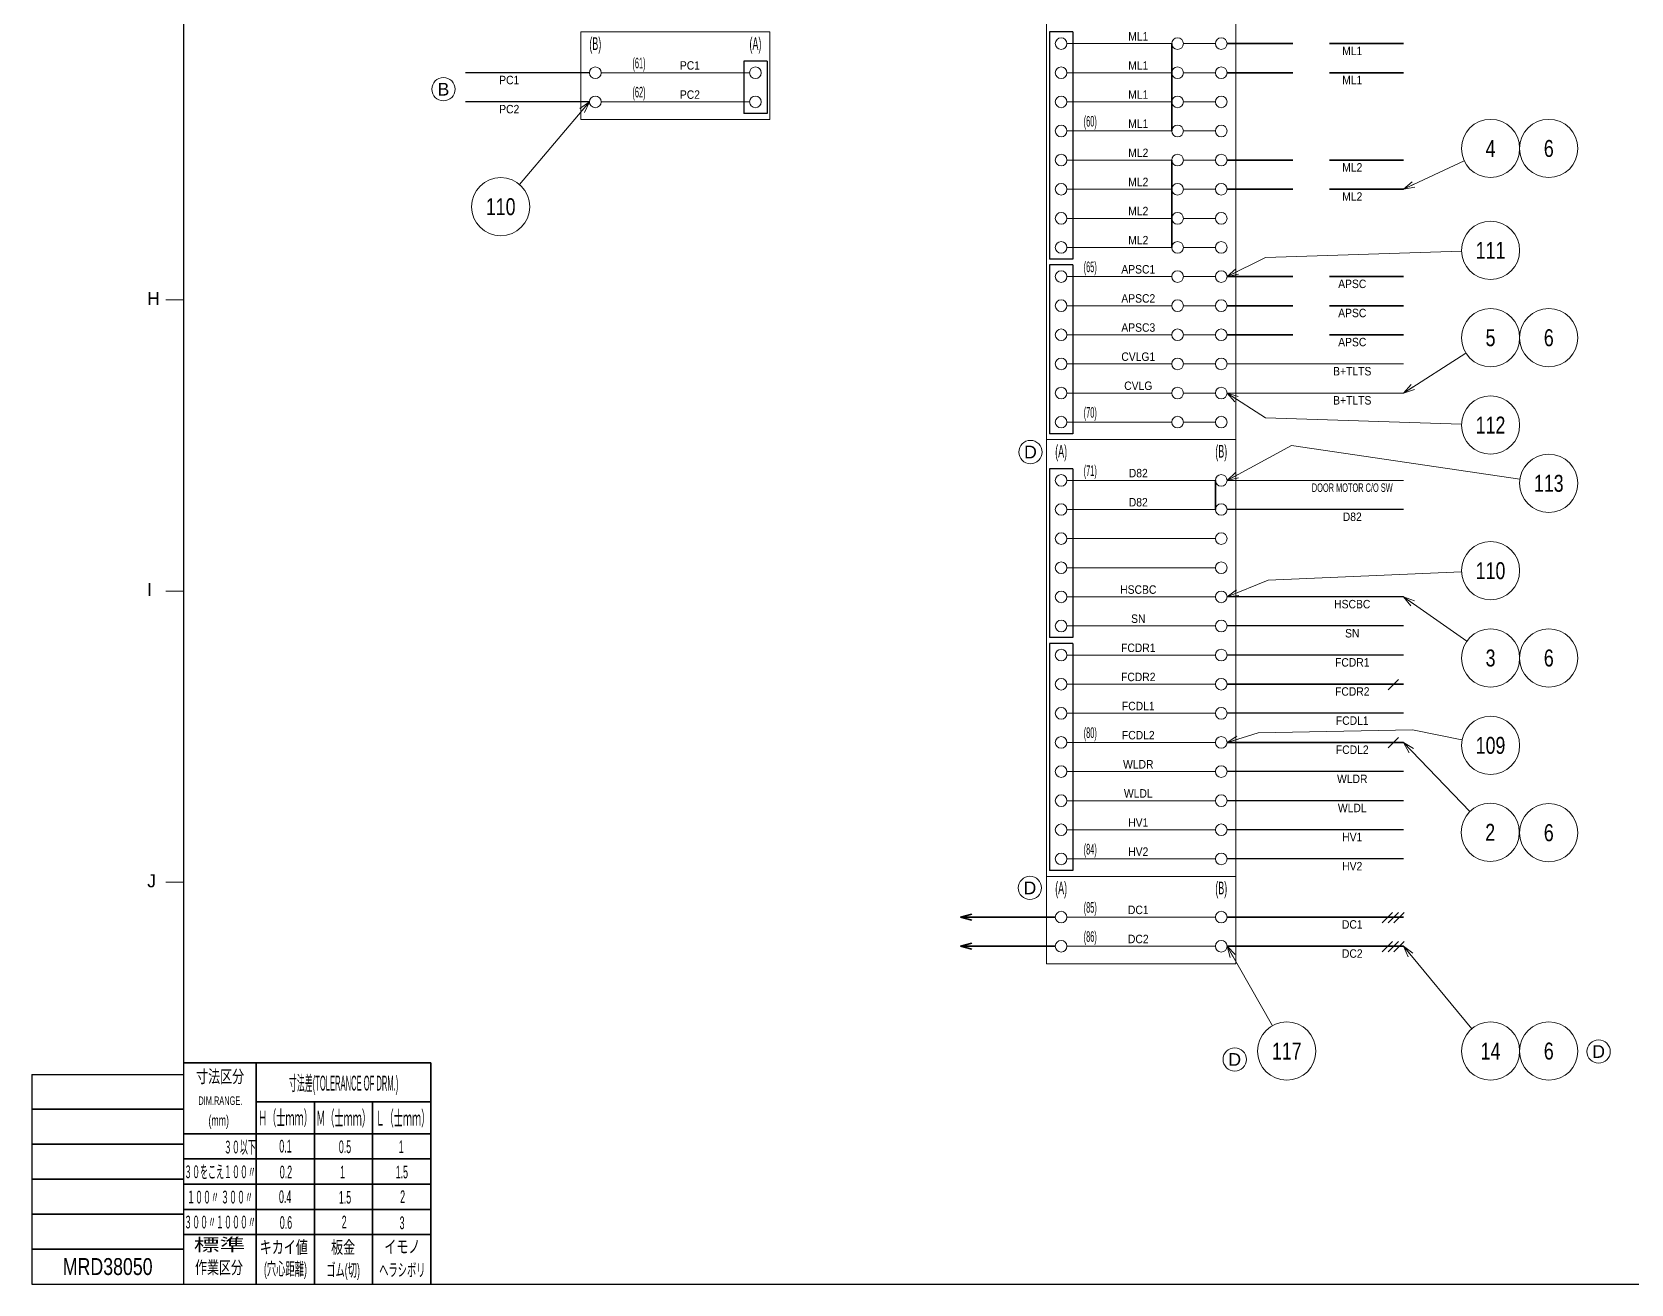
# Model space of a CAD drawing. Header units: millimetres. Extents: x 10 to 832, y 7 to 590.
# Drawn here: x 9.5 to 284.1, y 15 to 230 of the extents above; entities that cross this region are included whole.
import ezdxf
from ezdxf.enums import TextEntityAlignment as Align

# ---------------------------------------------------------------- set-up
doc = ezdxf.new("R2010")
doc.units = ezdxf.units.MM
doc.linetypes.add('DASHED', pattern=[19, 12.7, -6.3])
for name, color, linetype in [('GR1_02', 7, 'Continuous'), ('GR1_03', 7, 'Continuous'), ('GR1_04', 7, 'Continuous'), ('GR1_05', 7, 'Continuous'), ('GR1_15', 7, 'Continuous'), ('図面枠B6M', 7, 'Continuous')]:
    doc.layers.add(name, color=color, linetype=linetype)
doc.styles.add('HG丸ｺﾞｼｯｸM-PRO', font='')
doc.styles.get('HG丸ｺﾞｼｯｸM-PRO').set_extended_font_data('HG丸ｺﾞｼｯｸM-PRO')

# ---------------------------------------------------------------- blocks, each defined once
blk = doc.blocks.new('BLKF023')
at = {"layer": '図面枠B6M', "color": 2, "linetype": 'Continuous', "lineweight": 25}
for p, q in [((35.5, 584), (35.5, 15)), ((9.5, 51), (9.5, 15)), ((9.5, 51), (35.5, 51)), ((9.5, 15), (831.5, 15))]:
    blk.add_line(p, q, dxfattribs=at)
at = {"layer": '図面枠B6M', "color": 4, "linetype": 'Continuous', "lineweight": 13}
for p, q in [((32.5, 184), (35.5, 184)), ((32.5, 134), (35.5, 134)), ((32.5, 84), (35.5, 84))]:
    blk.add_line(p, q, dxfattribs=at)
at = {"layer": '図面枠B6M', "color": 3, "linetype": 'Continuous', "lineweight": 35}
for p, q in [((35.5, 53), (78, 53)), ((48, 53), (48, 15)), ((78, 53), (78, 15)), ((9.5, 45), (35.5, 45)), ((48, 46.3), (78, 46.3)), ((58, 46.3), (58, 15)), ((68, 46.3), (68, 15)), ((9.5, 39), (35.5, 39)), ((35.5, 40.8), (78, 40.8)), ((35.5, 36.47), (78, 36.47)), ((9.5, 33), (35.5, 33)), ((35.5, 32.15), (78, 32.15)), ((35.5, 27.82), (78, 27.82)), ((9.5, 27), (35.5, 27)), ((35.5, 23.5), (78, 23.5)), ((9.5, 21), (35.5, 21))]:
    blk.add_line(p, q, dxfattribs=at)
at = {"layer": '図面枠B6M', "color": 4, "linetype": 'Continuous', "lineweight": 13, "style": 'HG丸ｺﾞｼｯｸM-PRO'}
for s, width, p in [('H', 1.00207, (29.29, 182.45)), ('I', 1.00207, (29.29, 132.45)), ('J', 1.005117, (29.29, 82.45))]:
    blk.add_text(s, height=2.25, dxfattribs=dict(at, width=width)).set_placement(p, align=Align.BOTTOM_LEFT)
for s, height, width, p in [('寸法区分', 2.182, 0.692256, (41.81, 48.9)), ('(mm)', 1.818, 0.619256, (41.57, 41.64)), ('標準', 2.182, 1.489301, (41.71, 20)), ('作業区分', 2.182, 0.692256, (41.62, 16.1)), ('(穴心距離)', 2.182, 0.521231, (53.03, 15.86)), ('ゴム(切)', 2.182, 0.521232, (62.93, 15.67)), ('ヘラシボリ', 2.182, 0.521228, (73.11, 15.67))]:
    blk.add_text(s, height=height, dxfattribs=dict(at, width=width)).set_placement(p, align=Align.BOTTOM_CENTER)
for s, height, width, p in [('寸法差(TOLERANCE OF DRM.)', 2.5455, 0.382528, (63.02, 49.5)), ('DIM.RANGE.', 1.455, 0.522543, (41.85, 46.49)), ('Ｈ（士ｍｍ）', 2.545, 0.439786, (53.03, 43.51)), ('Ｍ（士ｍｍ）', 2.545, 0.439786, (63.02, 43.46)), ('Ｌ（士ｍｍ）', 2.545, 0.439786, (73.2, 43.46)), ('３０以下', 2.182, 0.44793, (45.2, 38.52)), ('0.1', 2.182, 0.522424, (53.03, 38.67)), ('0.5', 2.182, 0.522424, (63.26, 38.57)), ('1', 2.18, 0.521199, (72.92, 38.57)), ('３０をこえ１００〃', 2.182, 0.44793, (41.79, 34.27)), ('0.2', 2.182, 0.522424, (53.12, 34.23)), ('1', 2.18, 0.521199, (62.83, 34.23)), ('1.5', 2.182, 0.522424, (73.02, 34.23)), ('１００〃 ３００〃', 2.182, 0.448161, (41.79, 29.93)), ('0.4', 2.182, 0.522424, (52.98, 29.99)), ('1.5', 2.182, 0.522424, (63.26, 29.9)), ('2', 2.18, 0.521199, (73.16, 29.99)), ('３００〃１０００〃', 2.182, 0.44793, (41.79, 25.64)), ('0.6', 2.182, 0.522424, (53.12, 25.56)), ('2', 2.18, 0.521199, (63.12, 25.65)), ('3', 2.18, 0.521199, (73.06, 25.51)), ('キカイ値', 2.182, 0.692256, (52.74, 21.33)), ('板金', 2.182, 0.692256, (62.93, 21.33)), ('イモノ', 2.182, 0.692256, (73.11, 21.42))]:
    blk.add_text(s, height=height, dxfattribs=dict(at, width=width)).set_placement(p, align=Align.MIDDLE_CENTER)
blk = doc.blocks.new('BLKF126')
at = {"layer": 'GR1_03', "color": 2, "linetype": 'Continuous', "lineweight": 25}
for p, q in [((184.25, 230), (184.25, 191)), ((188.25, 230), (184.25, 230)), ((188.25, 230), (188.25, 191)), ((188.25, 191), (184.25, 191))]:
    blk.add_line(p, q, dxfattribs=at)
blk = doc.blocks.new('BLKF127')
at = {"layer": 'GR1_02', "color": 4, "linetype": 'Continuous', "lineweight": 13}
for p, q in [((183.75, 515), (216.25, 515)), ((183.75, 160), (183.75, 515)), ((216.25, 160), (216.25, 515)), ((205.25, 508), (187.25, 508)), ((207.25, 508), (212.75, 508)), ((205.25, 503), (187.25, 503)), ((207.25, 503), (212.75, 503)), ((205.25, 498), (187.25, 498)), ((207.25, 498), (212.75, 498)), ((205.25, 493), (187.25, 493)), ((207.25, 493), (212.75, 493)), ((205.25, 488), (187.25, 488)), ((207.25, 488), (212.75, 488)), ((205.25, 483), (187.25, 483)), ((207.25, 483), (212.75, 483)), ((205.25, 478), (187.25, 478)), ((207.25, 478), (212.75, 478)), ((205.25, 473), (187.25, 473)), ((207.25, 473), (212.75, 473)), ((205.25, 468), (187.25, 468)), ((207.25, 468), (212.75, 468)), ((205.25, 463), (187.25, 463)), ((207.25, 463), (212.75, 463)), ((205.25, 458), (187.25, 458)), ((207.25, 458), (212.75, 458)), ((205.25, 453), (187.25, 453)), ((207.25, 453), (212.75, 453)), ((205.25, 448), (187.25, 448)), ((207.25, 448), (212.75, 448)), ((205.25, 443), (187.25, 443)), ((207.25, 443), (212.75, 443)), ((205.25, 438), (187.25, 438)), ((207.25, 438), (212.75, 438)), ((205.25, 433), (187.25, 433)), ((207.25, 433), (212.75, 433)), ((205.25, 428), (187.25, 428)), ((207.25, 428), (212.75, 428)), ((205.25, 423), (187.25, 423)), ((207.25, 423), (212.75, 423)), ((205.25, 418), (187.25, 418)), ((207.25, 418), (212.75, 418)), ((205.25, 413), (187.25, 413)), ((207.25, 413), (212.75, 413)), ((205.25, 408), (187.25, 408)), ((207.25, 408), (212.75, 408)), ((205.25, 403), (187.25, 403)), ((207.25, 403), (212.75, 403)), ((205.25, 398), (187.25, 398)), ((207.25, 398), (212.75, 398)), ((205.25, 393), (187.25, 393)), ((207.25, 393), (212.75, 393)), ((205.25, 388), (187.25, 388)), ((207.25, 388), (212.75, 388)), ((205.25, 383), (187.25, 383)), ((207.25, 383), (212.75, 383)), ((205.25, 378), (187.25, 378)), ((207.25, 378), (212.75, 378)), ((205.25, 373), (187.25, 373)), ((207.25, 373), (212.75, 373)), ((205.25, 368), (187.25, 368)), ((207.25, 368), (212.75, 368)), ((205.25, 363), (187.25, 363)), ((207.25, 363), (212.75, 363)), ((205.25, 358), (187.25, 358)), ((207.25, 358), (212.75, 358)), ((205.25, 353), (187.25, 353)), ((207.25, 353), (212.75, 353)), ((205.25, 348), (187.25, 348)), ((207.25, 348), (212.75, 348)), ((205.25, 343), (187.25, 343)), ((207.25, 343), (212.75, 343)), ((205.25, 338), (187.25, 338)), ((207.25, 338), (212.75, 338)), ((205.25, 333), (187.25, 333)), ((207.25, 333), (212.75, 333)), ((205.25, 328), (187.25, 328)), ((207.25, 328), (212.75, 328)), ((205.25, 323), (187.25, 323)), ((207.25, 323), (212.75, 323)), ((205.25, 318), (187.25, 318)), ((207.25, 318), (212.75, 318)), ((205.25, 313), (187.25, 313)), ((207.25, 313), (212.75, 313)), ((205.25, 308), (187.25, 308)), ((207.25, 308), (212.75, 308)), ((205.25, 303), (187.25, 303)), ((207.25, 303), (212.75, 303)), ((205.25, 298), (187.25, 298)), ((207.25, 298), (212.75, 298)), ((205.25, 293), (187.25, 293)), ((207.25, 293), (212.75, 293)), ((205.25, 288), (187.25, 288)), ((207.25, 288), (212.75, 288)), ((205.25, 283), (187.25, 283)), ((207.25, 283), (212.75, 283)), ((205.25, 278), (187.25, 278)), ((207.25, 278), (212.75, 278)), ((205.25, 273), (187.25, 273)), ((207.25, 273), (212.75, 273)), ((205.25, 268), (187.25, 268)), ((207.25, 268), (212.75, 268)), ((205.25, 263), (187.25, 263)), ((207.25, 263), (212.75, 263)), ((205.25, 258), (187.25, 258)), ((207.25, 258), (212.75, 258)), ((205.25, 253), (187.25, 253)), ((207.25, 253), (212.75, 253)), ((205.25, 248), (187.25, 248)), ((207.25, 248), (212.75, 248)), ((205.25, 243), (187.25, 243)), ((207.25, 243), (212.75, 243)), ((205.25, 238), (187.25, 238)), ((207.25, 238), (212.75, 238)), ((205.25, 233), (187.25, 233)), ((207.25, 233), (212.75, 233)), ((205.25, 228), (187.25, 228)), ((207.25, 228), (212.75, 228)), ((205.25, 223), (187.25, 223)), ((207.25, 223), (212.75, 223)), ((205.25, 218), (187.25, 218)), ((207.25, 218), (212.75, 218)), ((205.25, 213), (187.25, 213)), ((207.25, 213), (212.75, 213)), ((205.25, 208), (187.25, 208)), ((207.25, 208), (212.75, 208)), ((205.25, 203), (187.25, 203)), ((207.25, 203), (212.75, 203)), ((205.25, 198), (187.25, 198)), ((207.25, 198), (212.75, 198)), ((205.25, 193), (187.25, 193)), ((207.25, 193), (212.75, 193)), ((205.25, 188), (187.25, 188)), ((207.25, 188), (212.75, 188)), ((205.25, 183), (187.25, 183)), ((207.25, 183), (212.75, 183)), ((205.25, 178), (187.25, 178)), ((207.25, 178), (212.75, 178)), ((205.25, 173), (187.25, 173)), ((207.25, 173), (212.75, 173)), ((205.25, 168), (187.25, 168)), ((207.25, 168), (212.75, 168)), ((205.25, 163), (187.25, 163)), ((207.25, 163), (212.75, 163)), ((183.75, 160), (216.25, 160))]:
    blk.add_line(p, q, dxfattribs=at)
for centre in [(186.25, 508), (206.25, 508), (213.75, 508), (186.25, 503), (206.25, 503), (213.75, 503), (186.25, 498), (206.25, 498), (213.75, 498), (186.25, 493), (206.25, 493), (213.75, 493), (186.25, 488), (206.25, 488), (213.75, 488), (186.25, 483), (206.25, 483), (213.75, 483), (186.25, 478), (206.25, 478), (213.75, 478), (186.25, 473), (206.25, 473), (213.75, 473), (186.25, 468), (206.25, 468), (213.75, 468), (186.25, 463), (206.25, 463), (213.75, 463), (186.25, 458), (206.25, 458), (213.75, 458), (186.25, 453), (206.25, 453), (213.75, 453), (186.25, 448), (206.25, 448), (213.75, 448), (186.25, 443), (206.25, 443), (213.75, 443), (186.25, 438), (206.25, 438), (213.75, 438), (186.25, 433), (206.25, 433), (213.75, 433), (186.25, 428), (206.25, 428), (213.75, 428), (186.25, 423), (206.25, 423), (213.75, 423), (186.25, 418), (206.25, 418), (213.75, 418), (186.25, 413), (206.25, 413), (213.75, 413), (186.25, 408), (206.25, 408), (213.75, 408), (186.25, 403), (206.25, 403), (213.75, 403), (186.25, 398), (206.25, 398), (213.75, 398), (186.25, 393), (206.25, 393), (213.75, 393), (186.25, 388), (206.25, 388), (213.75, 388), (186.25, 383), (206.25, 383), (213.75, 383), (186.25, 378), (206.25, 378), (213.75, 378), (186.25, 373), (206.25, 373), (213.75, 373), (186.25, 368), (206.25, 368), (213.75, 368), (186.25, 363), (206.25, 363), (213.75, 363), (186.25, 358), (206.25, 358), (213.75, 358), (186.25, 353), (206.25, 353), (213.75, 353), (186.25, 348), (206.25, 348), (213.75, 348), (186.25, 343), (206.25, 343), (213.75, 343), (186.25, 338), (206.25, 338), (213.75, 338), (186.25, 333), (206.25, 333), (213.75, 333), (186.25, 328), (206.25, 328), (213.75, 328), (186.25, 323), (206.25, 323), (213.75, 323), (186.25, 318), (206.25, 318), (213.75, 318), (186.25, 313), (206.25, 313), (213.75, 313), (186.25, 308), (206.25, 308), (213.75, 308), (186.25, 303), (206.25, 303), (213.75, 303), (186.25, 298), (206.25, 298), (213.75, 298), (186.25, 293), (206.25, 293), (213.75, 293), (186.25, 288), (206.25, 288), (213.75, 288), (186.25, 283), (206.25, 283), (213.75, 283), (186.25, 278), (206.25, 278), (213.75, 278), (186.25, 273), (206.25, 273), (213.75, 273), (186.25, 268), (206.25, 268), (213.75, 268), (186.25, 263), (206.25, 263), (213.75, 263), (186.25, 258), (206.25, 258), (213.75, 258), (186.25, 253), (206.25, 253), (213.75, 253), (186.25, 248), (206.25, 248), (213.75, 248), (186.25, 243), (206.25, 243), (213.75, 243), (186.25, 238), (206.25, 238), (213.75, 238), (186.25, 233), (206.25, 233), (213.75, 233), (186.25, 228), (206.25, 228), (213.75, 228), (186.25, 223), (206.25, 223), (213.75, 223), (186.25, 218), (206.25, 218), (213.75, 218), (186.25, 213), (206.25, 213), (213.75, 213), (186.25, 208), (206.25, 208), (213.75, 208), (186.25, 203), (206.25, 203), (213.75, 203), (186.25, 198), (206.25, 198), (213.75, 198), (186.25, 193), (206.25, 193), (213.75, 193), (186.25, 188), (206.25, 188), (213.75, 188), (186.25, 183), (206.25, 183), (213.75, 183), (186.25, 178), (206.25, 178), (213.75, 178), (186.25, 173), (206.25, 173), (213.75, 173), (186.25, 168), (206.25, 168), (213.75, 168), (186.25, 163), (206.25, 163), (213.75, 163)]:
    blk.add_circle(centre, 1, dxfattribs=at)
at = {"layer": 'GR1_02', "color": 3, "linetype": 'Continuous', "lineweight": 35, "style": 'HG丸ｺﾞｼｯｸM-PRO'}
for s, height, width, p in [('(A)', 2.182, 0.522521, (186.25, 513)), ('(B)', 2.182, 0.521304, (206.25, 513)), ('(C)', 2.182, 0.52136, (213.75, 513)), ('(1)', 1.818, 0.521222, (191.25, 509.67)), ('(5)', 1.818, 0.521222, (191.25, 489.67)), ('(10)', 1.818, 0.521214, (191.25, 464.67)), ('(15)', 1.818, 0.521214, (191.25, 439.67)), ('(20)', 1.818, 0.521214, (191.25, 414.67)), ('(25)', 1.818, 0.521214, (191.25, 389.67)), ('(30)', 1.818, 0.521214, (191.25, 364.67)), ('(35)', 1.818, 0.521214, (191.25, 339.67)), ('(40)', 1.818, 0.521214, (191.25, 314.67)), ('(45)', 1.818, 0.521214, (191.25, 289.67)), ('(50)', 1.818, 0.521214, (191.25, 264.67)), ('(55)', 1.818, 0.521214, (191.25, 239.67)), ('(60)', 1.818, 0.521214, (191.25, 214.67)), ('(65)', 1.818, 0.521214, (191.25, 189.67)), ('(70)', 1.818, 0.521214, (191.25, 164.67))]:
    blk.add_text(s, height=height, dxfattribs=dict(at, width=width)).set_placement(p, align=Align.MIDDLE_CENTER)
blk = doc.blocks.new('BLKF128')
at = {"layer": 'GR1_03', "color": 2, "linetype": 'Continuous', "lineweight": 25}
for p, q in [((184.25, 190), (184.25, 161)), ((188.25, 190), (184.25, 190)), ((188.25, 190), (188.25, 161)), ((188.25, 161), (184.25, 161))]:
    blk.add_line(p, q, dxfattribs=at)
blk = doc.blocks.new('FXTIP_ARROW_S')
at = {"color": 0, "linetype": 'Continuous', "lineweight": -2}
for q in [(-1, 0), (-0.97, 0.26), (-0.97, -0.26)]:
    blk.add_line((0, 0), q, dxfattribs=at)
blk = doc.blocks.new('BLKF207')
at = {"layer": 'GR1_03', "color": 2, "linetype": 'Continuous', "lineweight": 25}
for p, q in [((131.75, 225), (131.75, 216)), ((135.75, 225), (131.75, 225)), ((135.75, 225), (135.75, 216)), ((135.75, 216), (131.75, 216))]:
    blk.add_line(p, q, dxfattribs=at)
blk = doc.blocks.new('BLKF208')
at = {"layer": 'GR1_02', "color": 4, "linetype": 'Continuous', "lineweight": 13}
for p, q in [((103.75, 215), (103.75, 230)), ((103.75, 230), (136.25, 230)), ((136.25, 215), (136.25, 230)), ((107.25, 223), (132.75, 223)), ((107.25, 218), (132.75, 218)), ((103.75, 215), (136.25, 215))]:
    blk.add_line(p, q, dxfattribs=at)
for centre in [(106.25, 223), (133.75, 223), (106.25, 218), (133.75, 218)]:
    blk.add_circle(centre, 1, dxfattribs=at)
at = {"layer": 'GR1_02', "color": 3, "linetype": 'Continuous', "lineweight": 35, "style": 'HG丸ｺﾞｼｯｸM-PRO'}
for s, height, width, p in [('(B)', 2.182, 0.521304, (106.25, 228)), ('(A)', 2.182, 0.522521, (133.75, 228)), ('(61)', 1.818, 0.521214, (113.75, 224.67)), ('(62)', 1.818, 0.521214, (113.75, 219.67))]:
    blk.add_text(s, height=height, dxfattribs=dict(at, width=width)).set_placement(p, align=Align.MIDDLE_CENTER)
blk = doc.blocks.new('BLKF214')
at = {"layer": 'GR1_05', "color": 4, "linetype": 'Continuous', "lineweight": 13}
blk.add_circle((80.17, 220.17), 2, dxfattribs=at)
at = {"layer": 'GR1_05', "color": 4, "linetype": 'Continuous', "lineweight": 13, "style": 'HG丸ｺﾞｼｯｸM-PRO', "width": 1.04272}
blk.add_text('B', height=2.18, dxfattribs=at).set_placement((80.17, 220.17), align=Align.MIDDLE_CENTER)
blk = doc.blocks.new('BLKF227')
at = {"layer": 'GR1_02', "color": 4, "linetype": 'Continuous', "lineweight": 13}
for p, q in [((183.75, 85), (183.75, 160)), ((183.75, 160), (216.25, 160)), ((216.25, 85), (216.25, 160)), ((187.25, 153), (212.75, 153)), ((187.25, 148), (212.75, 148)), ((187.25, 143), (212.75, 143)), ((187.25, 138), (212.75, 138)), ((187.25, 133), (212.75, 133)), ((187.25, 128), (212.75, 128)), ((187.25, 123), (212.75, 123)), ((187.25, 118), (212.75, 118)), ((187.25, 113), (212.75, 113)), ((187.25, 108), (212.75, 108)), ((187.25, 103), (212.75, 103)), ((187.25, 98), (212.75, 98)), ((187.25, 93), (212.75, 93)), ((187.25, 88), (212.75, 88)), ((183.75, 85), (216.25, 85))]:
    blk.add_line(p, q, dxfattribs=at)
for centre in [(186.25, 153), (213.75, 153), (186.25, 148), (213.75, 148), (186.25, 143), (213.75, 143), (186.25, 138), (213.75, 138), (186.25, 133), (213.75, 133), (186.25, 128), (213.75, 128), (186.25, 123), (213.75, 123), (186.25, 118), (213.75, 118), (186.25, 113), (213.75, 113), (186.25, 108), (213.75, 108), (186.25, 103), (213.75, 103), (186.25, 98), (213.75, 98), (186.25, 93), (213.75, 93), (186.25, 88), (213.75, 88)]:
    blk.add_circle(centre, 1, dxfattribs=at)
at = {"layer": 'GR1_02', "color": 3, "linetype": 'Continuous', "lineweight": 35, "style": 'HG丸ｺﾞｼｯｸM-PRO'}
for s, height, width, p in [('(A)', 2.182, 0.522521, (186.25, 158)), ('(B)', 2.182, 0.521304, (213.75, 158)), ('(71)', 1.818, 0.521214, (191.25, 154.67)), ('(80)', 1.818, 0.521214, (191.25, 109.67)), ('(84)', 1.818, 0.521214, (191.25, 89.67))]:
    blk.add_text(s, height=height, dxfattribs=dict(at, width=width)).set_placement(p, align=Align.MIDDLE_CENTER)
blk = doc.blocks.new('BLKF228')
at = {"layer": 'GR1_03', "color": 2, "linetype": 'Continuous', "lineweight": 25}
for p, q in [((184.25, 125), (184.25, 86)), ((188.25, 125), (184.25, 125)), ((188.25, 125), (188.25, 86)), ((188.25, 86), (184.25, 86))]:
    blk.add_line(p, q, dxfattribs=at)
blk = doc.blocks.new('BLKF229')
at = {"layer": 'GR1_03', "color": 2, "linetype": 'Continuous', "lineweight": 25}
for p, q in [((184.25, 155), (184.25, 126)), ((188.25, 155), (184.25, 155)), ((188.25, 155), (188.25, 126)), ((188.25, 126), (184.25, 126))]:
    blk.add_line(p, q, dxfattribs=at)
blk = doc.blocks.new('BLKF230')
at = {"layer": 'GR1_02', "color": 4, "linetype": 'Continuous', "lineweight": 13}
for p, q in [((183.75, 70), (183.75, 85)), ((216.25, 85), (183.75, 85)), ((216.25, 70), (216.25, 85)), ((212.75, 78), (187.25, 78)), ((212.75, 73), (187.25, 73)), ((216.25, 70), (183.75, 70))]:
    blk.add_line(p, q, dxfattribs=at)
for centre in [(186.25, 78), (213.75, 78), (186.25, 73), (213.75, 73)]:
    blk.add_circle(centre, 1, dxfattribs=at)
at = {"layer": 'GR1_02', "color": 3, "linetype": 'Continuous', "lineweight": 35, "style": 'HG丸ｺﾞｼｯｸM-PRO'}
for s, height, width, p in [('(A)', 2.182, 0.522521, (186.25, 83)), ('(B)', 2.182, 0.521304, (213.75, 83)), ('(85)', 1.818, 0.521214, (191.25, 79.67)), ('(86)', 1.818, 0.521214, (191.25, 74.67))]:
    blk.add_text(s, height=height, rotation=360, dxfattribs=dict(at, width=width)).set_placement(p, align=Align.MIDDLE_CENTER)
blk = doc.blocks.new('BLKF240')
at = {"layer": 'GR1_05', "color": 4, "linetype": 'Continuous', "lineweight": 13}
blk.add_circle((180.98, 157.87), 2, dxfattribs=at)
at = {"layer": 'GR1_05', "color": 4, "linetype": 'Continuous', "lineweight": 13, "style": 'HG丸ｺﾞｼｯｸM-PRO', "width": 1.042833}
blk.add_text('D', height=2.18, dxfattribs=at).set_placement((180.98, 157.87), align=Align.MIDDLE_CENTER)
blk = doc.blocks.new('BLKF241')
at = {"layer": 'GR1_05', "color": 4, "linetype": 'Continuous', "lineweight": 13}
blk.add_circle((180.89, 83.02), 2, dxfattribs=at)
at = {"layer": 'GR1_05', "color": 4, "linetype": 'Continuous', "lineweight": 13, "style": 'HG丸ｺﾞｼｯｸM-PRO', "width": 1.042833}
blk.add_text('D', height=2.18, dxfattribs=at).set_placement((180.89, 83.02), align=Align.MIDDLE_CENTER)
blk = doc.blocks.new('BLKF242')
at = {"layer": 'GR1_05', "color": 4, "linetype": 'Continuous', "lineweight": 13}
blk.add_circle((278.56, 54.92), 2, dxfattribs=at)
at = {"layer": 'GR1_05', "color": 4, "linetype": 'Continuous', "lineweight": 13, "style": 'HG丸ｺﾞｼｯｸM-PRO', "width": 1.042833}
blk.add_text('D', height=2.18, dxfattribs=at).set_placement((278.56, 54.92), align=Align.MIDDLE_CENTER)
blk = doc.blocks.new('BLKF243')
at = {"layer": 'GR1_05', "color": 4, "linetype": 'Continuous', "lineweight": 13}
blk.add_circle((216.06, 53.56), 2, dxfattribs=at)
at = {"layer": 'GR1_05', "color": 4, "linetype": 'Continuous', "lineweight": 13, "style": 'HG丸ｺﾞｼｯｸM-PRO', "width": 1.042833}
blk.add_text('D', height=2.18, dxfattribs=at).set_placement((216.06, 53.56), align=Align.MIDDLE_CENTER)
blk = doc.blocks.new('FXTIP_ARROW_E')
at = {"color": 0, "linetype": 'Continuous', "lineweight": -2}
for q in [(-1, 0), (-0.97, 0.26), (-0.97, -0.26)]:
    blk.add_line((0, 0), q, dxfattribs=at)

msp = doc.modelspace()

# ---------------------------------------------------------------- linework, layer by layer
at = {"layer": 'GR1_03', "color": 3, "linetype": 'Continuous', "lineweight": 35}
for p, q in [((205.25, 228), (205.25, 223)), ((205.25, 223), (205.25, 218)), ((205.25, 218), (205.25, 213)), ((205.25, 208), (205.25, 203)), ((205.25, 203), (205.25, 198)), ((205.25, 198), (205.25, 193)), ((212.75, 153), (212.75, 148)), ((245.03, 118), (214.75, 118)), ((245.03, 108), (214.75, 108)), ((185.25, 78), (168.97, 78)), ((245.03, 78), (214.75, 78)), ((185.25, 73), (168.97, 73)), ((245.03, 73), (214.75, 73))]:
    msp.add_line(p, q, dxfattribs=at)
at = {"layer": 'GR1_03', "color": 3, "linetype": 'DASHED', "lineweight": 35}
for p, q in [((245.03, 228), (214.75, 228)), ((245.03, 223), (214.75, 223)), ((245.03, 208), (214.75, 208)), ((245.03, 203), (214.75, 203)), ((245.03, 188), (214.75, 188)), ((245.03, 183), (214.75, 183)), ((245.03, 178), (214.75, 178))]:
    msp.add_line(p, q, dxfattribs=at)
at = {"layer": 'GR1_03', "color": 2, "linetype": 'Continuous', "lineweight": 25}
for p, q in [((105.25, 223), (83.97, 223)), ((105.25, 218), (83.97, 218)), ((245.03, 148), (214.75, 148)), ((245.03, 133), (214.75, 133)), ((245.03, 128), (214.75, 128)), ((245.03, 123), (214.75, 123)), ((245.03, 113), (214.75, 113)), ((245.03, 103), (214.75, 103)), ((245.03, 98), (214.75, 98)), ((245.03, 93), (214.75, 93)), ((245.03, 88), (214.75, 88))]:
    msp.add_line(p, q, dxfattribs=at)
at = {"layer": 'GR1_03', "color": 4, "linetype": 'Continuous', "lineweight": 13}
for p, q in [((245.03, 173), (214.75, 173)), ((245.03, 168), (214.75, 168)), ((245.03, 153), (214.75, 153)), ((244.17, 118.82), (242.4, 117.05)), ((244.17, 108.82), (242.4, 107.05)), ((243.17, 78.82), (241.4, 77.05)), ((244.17, 78.82), (242.4, 77.05)), ((245.17, 78.82), (243.4, 77.05)), ((243.17, 73.82), (241.4, 72.05)), ((244.17, 73.82), (242.4, 72.05)), ((245.17, 73.82), (243.4, 72.05))]:
    msp.add_line(p, q, dxfattribs=at)
at = {"layer": 'GR1_15', "color": 4, "linetype": 'Continuous', "lineweight": 13}
for p, q in [((105.25, 218), (93.23, 203.81)), ((245.03, 203), (255.47, 207.88)), ((221.37, 191.26), (255, 192.34)), ((214.75, 188), (221.37, 191.26)), ((245.03, 168), (255.78, 174.82)), ((214.75, 168), (221.37, 163.73)), ((221.37, 163.73), (255, 162.66)), ((214.75, 153), (225.81, 158.97)), ((225.81, 158.97), (265.05, 153.22)), ((214.75, 133), (221.8, 135.87)), ((221.8, 135.87), (255, 137.29)), ((245.03, 133), (255.91, 125.37)), ((220.1, 109.63), (246.58, 110.14)), ((246.58, 110.14), (255.09, 108.47)), ((214.75, 108), (220.1, 109.63)), ((245.03, 108), (256.47, 96.16)), ((214.75, 73), (222.53, 59.34)), ((245.03, 73), (256.8, 58.84))]:
    msp.add_line(p, q, dxfattribs=at)
for centre in [(260, 210), (270, 210), (90, 200), (260, 192.5), (260, 177.5), (270, 177.5), (260, 162.5), (270, 152.5), (260, 137.5), (260, 122.5), (270, 122.5), (260, 107.5), (259.94, 92.56), (270, 92.5), (225, 55), (260, 55), (270, 55)]:
    msp.add_circle(centre, 5, dxfattribs=at)

# ---------------------------------------------------------------- block references
at = {"layer": 'GR1_02', "color": 4, "linetype": 'Continuous', "lineweight": 13}
for name in ['BLKF127', 'BLKF208', 'BLKF227', 'BLKF230']:
    msp.add_blockref(name, (0, 0), dxfattribs=at)
at = {"layer": 'GR1_03', "color": 2, "linetype": 'Continuous', "lineweight": 25}
for name in ['BLKF126', 'BLKF207', 'BLKF128', 'BLKF229', 'BLKF228']:
    msp.add_blockref(name, (0, 0), dxfattribs=at)
at = {"layer": 'GR1_03', "color": 3, "linetype": 'Continuous', "lineweight": 35, "xscale": 2, "yscale": 2, "rotation": 180}
for p in [(168.97, 78), (168.97, 73)]:
    msp.add_blockref('FXTIP_ARROW_E', p, dxfattribs=at)
at = {"layer": 'GR1_05', "color": 4, "linetype": 'Continuous', "lineweight": 13}
for name in ['BLKF214', 'BLKF240', 'BLKF241', 'BLKF243', 'BLKF242']:
    msp.add_blockref(name, (0, 0), dxfattribs=at)
at = {"layer": 'GR1_15', "color": 4, "linetype": 'Continuous', "lineweight": 13, "xscale": 2, "yscale": 2}
for p, rotation in [((105.25, 218), 49.72798781884199), ((245.03, 203), 205.0627143819137), ((214.75, 188), 206.234762840812), ((214.75, 168), 147.1670558667024), ((245.03, 168), 212.4014800073326), ((214.75, 153), 208.3801221307422), ((214.75, 133), 202.1394562648898), ((245.03, 133), 144.9518232167092), ((214.75, 108), 196.9342305525209), ((245.03, 108), 134.0010978822807), ((214.75, 73), 119.6591092359968), ((245.03, 73), 129.7468162543628)]:
    msp.add_blockref('FXTIP_ARROW_S', p, dxfattribs=dict(at, rotation=rotation))
at = {"layer": '図面枠B6M', "color": 4, "linetype": 'Continuous', "lineweight": 13}
msp.add_blockref('BLKF023', (0, 0), dxfattribs=at)

# ---------------------------------------------------------------- texts
at = {"layer": 'GR1_04', "color": 3, "linetype": 'Continuous', "lineweight": 35, "style": 'HG丸ｺﾞｼｯｸM-PRO'}
for s, height, width, p in [('ML1', 1.455, 0.912471, (199.5, 229.25)), ('ML1', 1.455, 0.912471, (236.25, 226.75)), ('PC1', 1.455, 0.911005, (91.47, 221.75)), ('PC1', 1.455, 0.911005, (122.5, 224.25)), ('ML1', 1.455, 0.912471, (199.5, 224.25)), ('ML1', 1.455, 0.912471, (236.25, 221.75)), ('PC2', 1.455, 0.911005, (122.5, 219.25)), ('ML1', 1.455, 0.912471, (199.5, 219.25)), ('PC2', 1.455, 0.911005, (91.47, 216.75)), ('ML1', 1.455, 0.912471, (199.5, 214.25)), ('ML2', 1.455, 0.912471, (199.5, 209.25)), ('ML2', 1.455, 0.912471, (236.25, 206.75)), ('ML2', 1.455, 0.912471, (199.5, 204.25)), ('ML2', 1.455, 0.912471, (236.25, 201.75)), ('ML2', 1.455, 0.912471, (199.5, 199.25)), ('ML2', 1.455, 0.912471, (199.5, 194.25)), ('APSC1', 1.455, 0.911583, (199.5, 189.25)), ('APSC', 1.455, 0.911793, (236.25, 186.75)), ('APSC2', 1.455, 0.911583, (199.5, 184.25)), ('APSC', 1.455, 0.911793, (236.25, 181.75)), ('APSC3', 1.455, 0.911583, (199.5, 179.25)), ('APSC', 1.455, 0.911793, (236.25, 176.75)), ('CVLG1', 1.455, 0.911852, (199.5, 174.25)), ('B+TLTS', 1.455, 0.912676, (236.25, 171.75)), ('CVLG', 1.455, 0.912122, (199.5, 169.25)), ('B+TLTS', 1.455, 0.912676, (236.25, 166.75)), ('D82', 1.455, 0.910898, (199.5, 154.25)), ('DOOR MOTOR C/O SW', 1.4545, 0.65237, (236.25, 151.75)), ('D82', 1.455, 0.910898, (199.5, 149.25)), ('D82', 1.455, 0.910898, (236.25, 146.75)), ('HSCBC', 1.455, 0.912312, (199.5, 134.25)), ('HSCBC', 1.455, 0.912312, (236.25, 131.75)), ('SN', 1.455, 0.912022, (199.5, 129.25)), ('SN', 1.455, 0.912022, (236.25, 126.75)), ('FCDR1', 1.455, 0.91232, (199.5, 124.25)), ('FCDR1', 1.455, 0.91232, (236.25, 121.75)), ('FCDR2', 1.455, 0.91232, (199.5, 119.25)), ('FCDR2', 1.455, 0.91232, (236.25, 116.75)), ('FCDL1', 1.455, 0.911777, (199.5, 114.25)), ('FCDL2', 1.455, 0.911777, (199.5, 109.25)), ('FCDL1', 1.455, 0.911777, (236.25, 111.75)), ('FCDL2', 1.455, 0.911777, (236.25, 106.75)), ('WLDR', 1.455, 0.912558, (199.5, 104.25)), ('WLDR', 1.455, 0.912558, (236.25, 101.75)), ('WLDL', 1.455, 0.911923, (199.5, 99.25)), ('WLDL', 1.455, 0.911923, (236.25, 96.75)), ('HV1', 1.455, 0.91204, (199.5, 94.25)), ('HV1', 1.455, 0.91204, (236.25, 91.75)), ('HV2', 1.455, 0.91204, (199.5, 89.25)), ('HV2', 1.455, 0.91204, (236.25, 86.75)), ('DC1', 1.455, 0.911511, (199.5, 79.25)), ('DC1', 1.455, 0.911511, (236.25, 76.75)), ('DC2', 1.455, 0.911511, (199.5, 74.25)), ('DC2', 1.455, 0.911511, (236.25, 71.75))]:
    msp.add_text(s, height=height, dxfattribs=dict(at, width=width)).set_placement(p, align=Align.MIDDLE_CENTER)
at = {"layer": 'GR1_15', "color": 3, "linetype": 'Continuous', "lineweight": 35, "style": 'HG丸ｺﾞｼｯｸM-PRO', "width": 0.784542}
for s, height, p in [('6', 2.91, (270, 210)), ('4', 2.91, (260, 210)), ('110', 2.909, (90, 200)), ('111', 2.909, (260, 192.5)), ('5', 2.91, (260, 177.5)), ('6', 2.91, (270, 177.5)), ('112', 2.909, (260, 162.5)), ('113', 2.909, (270, 152.5)), ('110', 2.909, (260, 137.5)), ('3', 2.91, (260, 122.5)), ('6', 2.91, (270, 122.5)), ('109', 2.909, (260, 107.5)), ('2', 2.91, (259.94, 92.56)), ('6', 2.91, (270, 92.5)), ('117', 2.909, (225, 55)), ('14', 2.909, (260, 55)), ('6', 2.91, (270, 55))]:
    msp.add_text(s, height=height, rotation=0, dxfattribs=at).set_placement(p, align=Align.MIDDLE_CENTER)
at = {"layer": '図面枠B6M', "color": 3, "linetype": 'Continuous', "lineweight": 35, "style": 'HG丸ｺﾞｼｯｸM-PRO', "width": 0.783793}
msp.add_text('MRD38050', height=2.909, dxfattribs=at).set_placement((22.5, 18), align=Align.MIDDLE_CENTER)

doc.saveas('drawing.dxf')
